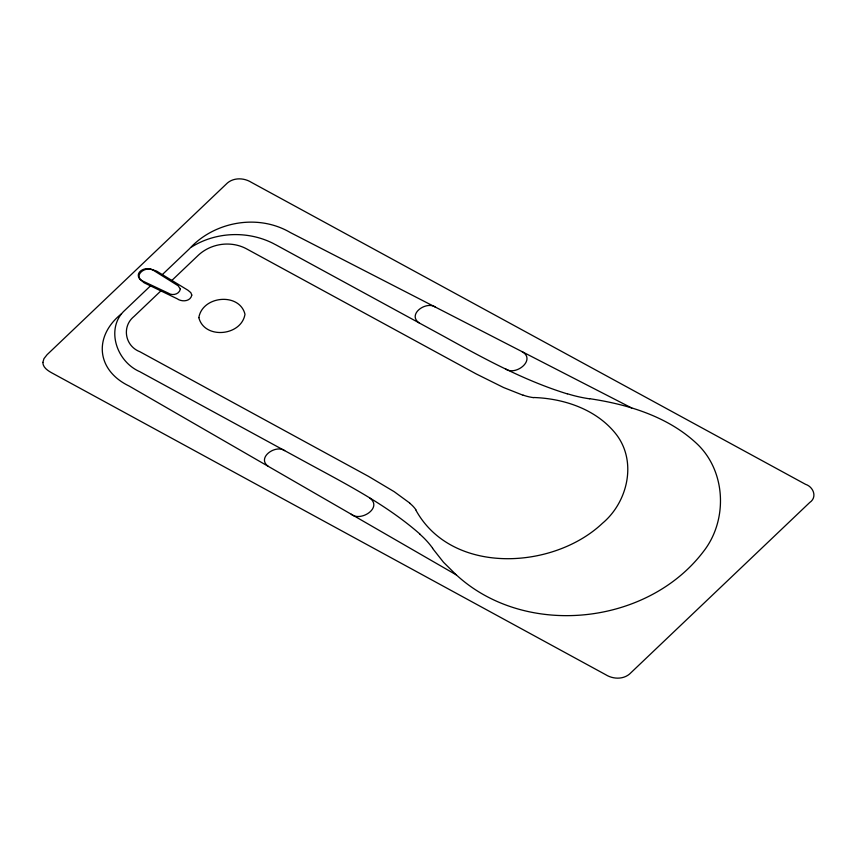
<?xml version="1.0" encoding="UTF-8"?>
<svg xmlns="http://www.w3.org/2000/svg" width="857" height="857" viewBox="0 0 857 857"><rect width="100%" height="100%" fill="white"/><g stroke="black" fill="none" stroke-linecap="round" stroke-linejoin="round"><path stroke-width="1.29" d="M150.489 285.874L123.344 311.723C106.054 329.666 116.627 361.75 140.023 371.788M121.512 313.758C93.338 336.287 96.284 370.245 129.171 386.057L456.385 574.94C525.309 638.433 647.496 625.46 703.586 551.34C727.743 520.403 726.19 472.046 697.609 444.408C668.664 416.77 628.502 404.483 589.723 398.698M162.337 274.594L189.472 248.755C213.672 222.092 257.411 213.168 290.373 232.568L631.716 407.996M160.88 290.898L134.078 316.415C121.512 326.463 124.961 345.982 139.809 351.691L368.51 476.374L394.188 491.682L409.785 503.08M171.861 280.432L198.663 254.915C211.754 243.013 231.926 240.506 247.352 249.291L476.138 373.898L503.573 387.525L523.049 395.238M191.7 246.934C216.275 231.551 248.605 230.533 274.251 243.966M533.697 397.509C564.549 398.526 597.286 409.678 616.612 434.874C637.147 462.212 627.603 502.277 602.45 523.284C553.258 569.83 451.564 575.54 415.72 509.851M567.259 393.866C523.734 380.433 483.552 358.312 443.862 336.373L275.033 244.374M505.641 368.96C515.882 376.244 536.386 359.704 522.052 351.627M435.42 307.117C426.283 300.678 407.096 314.262 418.955 322.789M284.685 450.632C275.547 444.205 256.35 457.788 268.209 466.315M351.252 514.254C360.733 522.106 382.693 507.773 369.935 498.163M140.773 372.217L309.591 464.215C347.813 484.966 387.085 505.244 419.973 534.104M456.342 574.961L443.498 562.256L432.539 548.351M589.67 398.826A121.544 88.603 -7.6 0 1 567.345 393.738M419.834 534.19A121.544 88.603 -7.6 0 1 432.699 548.287M409.635 503.188A42.357 30.873 -7.6 0 1 415.902 509.765M533.643 397.659A42.357 30.873 -7.6 0 1 523.145 395.109M180.356 289.034C179.424 294.305 172.375 296.072 168.272 293.115L143.687 281.503C131.753 276.447 145.594 264.277 154.635 271.069L178.138 285.756L180.356 289.034M191.786 295.076C190.565 301.643 181.802 302.146 177.185 298.772L144.201 282.831L139.702 279.082A14.515 10.584 -7.6 0 1 139.402 278.621C135.085 272.322 144.03 267.373 149.632 268.894A14.515 10.584 -7.6 0 1 150.318 268.969L156.552 271.069L188.015 290.287L190.832 292.666L191.786 295.076M42.85 362.447C42.893 367.396 47.606 370.513 51.463 372.677L605.631 674.652C613.419 679.558 624.517 679.676 631.073 672.595L809.704 502.513C817.546 497.253 813.432 486.819 805.537 484.323L251.369 182.348C243.581 177.442 232.483 177.324 225.927 184.405L47.081 354.691L43.953 358.655L42.85 362.447M198.845 317.615C204.277 339.586 241.395 336.233 244.984 314.251C239.553 292.28 202.434 295.622 198.845 317.615"/></g></svg>
